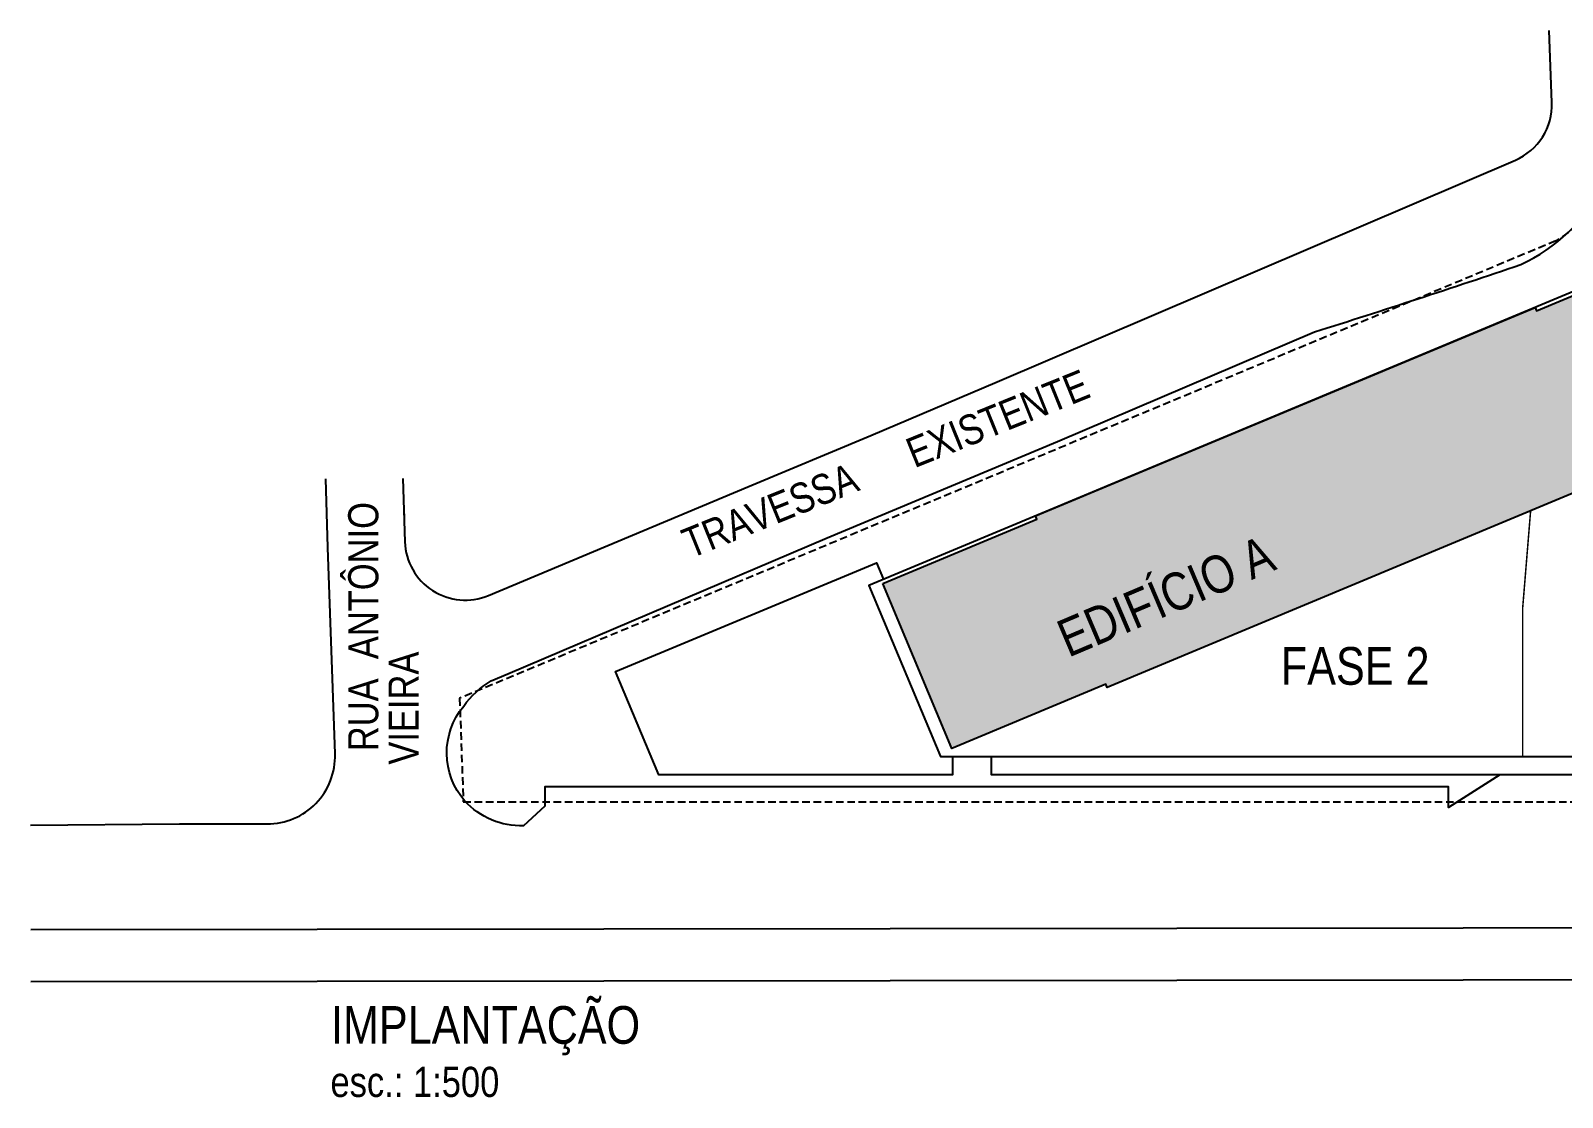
# Model space of a CAD drawing. Header units: metres. Extents: x -154 to 570, y -18 to 184.
# Drawn here: x 360.5 to 462.2, y 105.3 to 176.1 of the extents above; entities that cross this region are included whole.
import ezdxf

# ---------------------------------------------------------------- set-up
doc = ezdxf.new("R2010")
doc.units = ezdxf.units.M
doc.linetypes.add('CORTE ESQUEMATICO$0$DASHEDX2', pattern=[1.5, 1, -0.5])
for name, color, linetype in [('ARQ-AUX', 7, 'Continuous'), ('CORTE ESQUEMATICO$0$ARQ-ALV', 4, 'Continuous'), ('CORTE ESQUEMATICO$0$ARQ-AUX1', 1, 'Continuous'), ('CORTE ESQUEMATICO$0$ARQ-AUX2', 2, 'Continuous'), ('CORTE ESQUEMATICO$0$ARQ-AUX3', 3, 'Continuous'), ('CORTE ESQUEMATICO$0$ARQ-DIM.', 2, 'Continuous'), ('CORTE ESQUEMATICO$0$ARQ-HTC', 251, 'Continuous'), ('CORTE ESQUEMATICO$0$ARQ-PRJ', 7, 'CORTE ESQUEMATICO$0$DASHEDX2'), ('CORTE ESQUEMATICO$0$ARQ-TXT1.', 1, 'Continuous'), ('CORTE ESQUEMATICO$0$ARQ-TXT2.', 2, 'Continuous')]:
    doc.layers.add(name, color=color, linetype=linetype)
doc.styles.add('CORTE ESQUEMATICO$0$Adesa', font='ARIALN.TTF')

# ---------------------------------------------------------------- blocks, each defined once
blk = doc.blocks.new('CORTE ESQUEMATICO$0$.CRT')
at = {"layer": 'CORTE ESQUEMATICO$0$ARQ-HTC'}
h = blk.add_hatch(color=256, dxfattribs=at)
h.paths.add_polyline_path([(-29.537, 143.674), (-39.771, 139.403), (-35.196, 128.44), (-24.961, 132.711), (-24.873, 132.499), (8.286, 146.336), (8.197, 146.548), (18.432, 150.819), (13.856, 161.783), (3.622, 157.512), (3.533, 157.724), (-29.625, 143.887)])
h.paths.add_polyline_path([(62.151, 128.13), (73.242, 128.13), (73.242, 140.01), (62.152, 140.01), (62.151, 140.24), (26.222, 140.24), (26.222, 140.01), (15.132, 140.01), (15.132, 128.13), (26.222, 128.13), (26.222, 127.9), (62.151, 127.9)])
at = {"layer": 'CORTE ESQUEMATICO$0$ARQ-ALV', "elevation": 0.003}
blk.add_lwpolyline([(-39.771, 139.403), (-29.537, 143.674), (-29.625, 143.887), (3.533, 157.724), (3.622, 157.512), (13.856, 161.783), (18.432, 150.819), (8.197, 146.548), (8.286, 146.336), (-24.873, 132.499), (-24.961, 132.711), (-35.196, 128.44)], close=True, dxfattribs=at)
at = {"layer": 'CORTE ESQUEMATICO$0$ARQ-AUX1', "elevation": 0.003}
for points in [[(-71.627, 146.364), (-71.497, 142.17, 0.5256856), (-65.955, 138.604), (-48.736, 145.806), (-40.566, 149.22), (-32.18, 152.796), (2.225, 167.513, 0.3100349), (4.649, 171.335), (4.477, 176.112)], [(23.698, 126.7), (1.203, 126.7), (-2.204, 124.532), (-2.204, 125.9), (-62.204, 125.9), (-62.204, 124.602), (-63.618, 123.309, -0.2181845), (-67.521, 124.944, -0.3681428), (-67.596, 131.26, -0.1038207), (-65.776, 132.923), (-64.658, 133.392), (-43.46, 142.424), (-28.171, 148.829), (-11.118, 156.099, 0.004837), (2.583, 160.575, 0.3216599), (9.549, 173.021)], [(-96.348, 123.357), (-86.47, 123.44), (-80.647, 123.428, 0.4248522), (-76.14, 128.081), (-76.608, 141.791), (-76.745, 146.357)]]:
    blk.add_lwpolyline(points, format="xyb", dxfattribs=at)
for points in [[(-71.554, 144.013), (-71.542, 143.621)], [(-96.339, 116.416), (112.89, 116.662)], [(-96.335, 112.966), (112.894, 113.212)]]:
    blk.add_lwpolyline(points, dxfattribs=at)
at = {"layer": 'CORTE ESQUEMATICO$0$ARQ-AUX2', "elevation": 0.003}
for points in [[(-35.147, 127.9), (-35.147, 126.7), (-54.648, 126.7), (-57.507, 133.551), (-40.194, 140.776), (-39.731, 139.666)], [(76.263, 127.905), (76.263, 126.7), (-32.547, 126.7), (-32.547, 127.9)]]:
    blk.add_lwpolyline(points, dxfattribs=at)
at = {"layer": 'CORTE ESQUEMATICO$0$ARQ-AUX3', "elevation": 0.003}
blk.add_lwpolyline([(81.548, 132.087, 0.011807), (81.563, 132.736), (81.638, 139.386), (79.462, 140.406), (72.071, 143.872), (64.023, 147.818), (58.618, 150.466), (51.518, 153.94), (44.842, 157.207), (37.006, 161.017), (30.623, 164.161), (25.274, 166.797), (-40.69, 139.269), (-35.946, 127.9), (76.263, 127.9), (77.046, 127.9, 0.3925275), (81.548, 132.087)], format="xyb", dxfattribs=at)
at = {"layer": 'CORTE ESQUEMATICO$0$ARQ-PRJ', "color": 1, "ltscale": 0.5, "elevation": 0.003}
blk.add_lwpolyline([(84.559, 132.316), (84.622, 137.986), (79.462, 140.406), (72.071, 143.872), (64.023, 147.818), (58.618, 150.466), (51.518, 153.94), (44.842, 157.207), (37.006, 161.017), (30.623, 164.161), (24.241, 167.306), (17.601, 170.593), (4.917, 162.148), (-67.867, 131.774), (-67.624, 124.9), (77.059, 124.9, 0.4109303)], format="xyb", close=True, dxfattribs=at)
at = {"color": 2, "style": 'CORTE ESQUEMATICO$0$Adesa'}
for s, rotation, p in [('TRAVESSA      EXISTENTE  ', 21.98718, (-52.545, 141.035, 0.003)), ('RUA  ANTÔNIO', 90, (-73.264, 128.262, 0.003)), ('VIEIRA', 90, (-70.588, 127.365, 0.003))]:
    blk.add_text(s, height=2, rotation=rotation, dxfattribs=at).set_placement(p)
at = {"layer": 'CORTE ESQUEMATICO$0$ARQ-TXT1.', "insert": (-76.441, 107.3), "char_height": 2, "width": 126.52057, "attachment_point": 1, "style": 'CORTE ESQUEMATICO$0$Adesa'}
blk.add_mtext('esc.: 1:500', dxfattribs=at)
at = {"layer": 'CORTE ESQUEMATICO$0$ARQ-TXT2.', "insert": (-28.426, 136.761, 0.003), "char_height": 2.5, "width": 16.15867, "attachment_point": 1, "rotation": 23, "style": 'CORTE ESQUEMATICO$0$Adesa'}
blk.add_mtext('EDIFÍCIO A', dxfattribs=at)
at = {"layer": 'CORTE ESQUEMATICO$0$ARQ-TXT2.', "char_height": 2.5, "attachment_point": 1, "style": 'CORTE ESQUEMATICO$0$Adesa'}
for s, insert, width in [('FASE 2', (-13.342, 135.174), 16.15867), ('IMPLANTAÇÃO', (-76.407, 111.331), 126.52057)]:
    blk.add_mtext(s, dxfattribs=dict(at, insert=insert, width=width))
blk = doc.blocks.new('CORTE ESQUEMATICO')
at = {"linetype": 'CORTE ESQUEMATICO$0$DASHEDX2', "const_width": 0.1, "elevation": 0}
blk.add_lwpolyline([(460.13, 144.23), (459.6, 137.74), (459.6, 127.9)], dxfattribs=at)
at = {"layer": 'CORTE ESQUEMATICO$0$ARQ-DIM.'}
blk.add_blockref('CORTE ESQUEMATICO$0$.CRT', (456.89, 0), dxfattribs=at)

msp = doc.modelspace()

# ---------------------------------------------------------------- block references
at = {"layer": 'ARQ-AUX'}
msp.add_blockref('CORTE ESQUEMATICO', (0, 0), dxfattribs=at)

doc.saveas('drawing.dxf')
